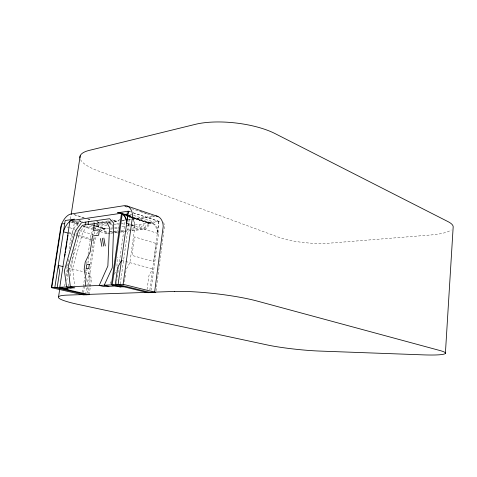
<?xml version="1.0" encoding="UTF-8"?>
<svg xmlns="http://www.w3.org/2000/svg" width="477" height="477" viewBox="0 0 477 477"><rect width="100%" height="100%" fill="white"/><g stroke="black" fill="none" stroke-linecap="round" stroke-linejoin="round"><path stroke-width="0.36" stroke-dasharray="2.38 1.79" d="M116.96 266.017L117.241 257.133M117.974 233.438L118.248 224.554L114.122 220.153L112.19 219.539M149.832 290.105L158.919 221.394L148.007 222.789L149.438 222.681L144.883 228.65L131.616 230.254M151.03 290.404L158.513 233.676L158.328 231.262A16.421 10.25 -72.9 0 0 150.726 223.045L149.152 223.319L128.581 216.576M156.003 290.952L164.374 226.885L164.177 224.47A16.504 10.351 -72.4 0 0 163.384 221.704M154.995 216.576L128.557 220.01M147.083 289.491L148.913 275.688L152.634 268.909M158.913 221.394L157.338 233.301L157.154 230.886A16.439 10.244 -72.9 0 0 149.557 222.664L148.132 222.771M149.152 223.319L128.605 216.427M133.518 218.007L149.283 223.296L125.845 215.658L127.89 216.349M124.443 281.764L124.938 278.192M125.034 277.477L125.529 273.905M125.63 273.196L126.023 270.34M132.421 218.108L133.751 220.225L134.758 223.677L134.919 226.146L129.893 262.648L126.465 268.992M116.334 283.785L116.543 282.318M116.644 281.579L117.163 277.906M117.264 277.173L117.783 273.5M117.885 272.761L118.296 269.821M118.397 269.088L118.707 266.882M119.429 261.742L125.201 220.589M125.821 216.176L126.029 214.71L123.442 214.137M120.27 284L129.75 215.932L131.992 217.59M130.501 216.498L130.597 215.813L122.356 213.1M90.368 224.691L104.344 228.954L118.91 227.028M85.639 294.482L89.533 268.014M90.064 264.389L94.184 236.377M94.887 231.601L94.386 235.012L79.701 230.677M87.029 293.277L94.738 240.807L95.501 238.494A15.431 9.051 -73.7 0 1 96.932 235.602M88.03 294.398L89.11 287.071M89.217 286.337L90.29 279.003L88.782 273.088M89.211 294.667L91.459 279.295L89.95 273.381L84.465 272.003M82.438 292.395L83.201 287.249M83.308 286.516L84.721 276.964M85.484 271.818L85.806 269.612M86.677 263.733L87.219 260.06M88.09 254.175L90.898 235.221L91.656 232.919A15.353 8.926 -73.5 0 1 93.397 229.509M83.612 292.663L84.477 286.79M86.212 275.05L87.404 266.971M87.947 263.304L88.925 256.698M64.663 286.111L64.997 283.922M66.22 275.897L67.329 268.605M67.776 265.689L68.885 258.391M71.329 242.346L74.412 222.103L77.536 220.773L81.102 221.865M66.81 280.679L67.901 273.518L66.47 267.478M68.533 286.218L69.201 281.812M70.095 275.933L74.102 249.477M76.213 235.513L76.994 230.367M77.662 225.961L78.079 223.212L78.699 223.129C70.041 229.509 70.709 241.362 69.016 250.801M70.495 218.991L71.055 215.324M66.583 266.756L66.911 264.58M69.35 270.405L79.969 231.995L84.441 226.092M92.043 235.56L92.8 233.259A15.33 8.932 -73.5 0 1 93.617 231.5M93.581 240.474L94.345 238.16A15.455 9.045 -73.7 0 1 94.881 236.968M110.104 283.642L111.028 281.645M114.408 274.311L116.257 270.31M119.679 219.199L118.845 220.32L111.856 221.28M74.334 222.646L75.032 222.014M122.327 213.428L130.597 215.813M93.206 223.039L94.649 222.842M97.535 222.443L98.977 222.24M101.863 221.847L103.306 221.644M106.192 221.245L111.958 220.452M112.679 220.35L114.122 220.153M108.172 221.781L111.117 221.382M107.563 222.336L111.236 221.835M114.176 221.435L119.322 220.738M122.261 220.338L125.195 219.939M128.134 219.533L132.546 218.937M133.28 218.836L153.85 216.033M104.302 223.296L105.775 223.099M108.714 222.699L111.654 222.3M114.593 221.9L119 221.304M121.939 220.905L124.879 220.511M108.249 223.773L86.915 226.629L82.783 232.311L72.647 268.289L74.65 285.657M108.977 223.671L111.153 223.379L112.733 226.444M107.045 225.269L91.9 227.267L97.374 228.924M109.931 224.888L119.304 223.647M100.188 228.918L104.475 228.37L103.193 228.602A15.455 9.045 -73.7 0 0 100.677 229.783M121.862 226.653L129.982 225.615M130.722 225.52L149.301 223.153M110.533 229.151L118.487 228.149M109.09 231.858L117.783 230.79M120.681 230.439L124.3 229.997M127.198 229.64L137.34 228.4L131.819 226.647M110.133 231.941L118.087 230.969M113.925 232.388L105.816 233.366L103.193 228.602M114.665 232.299L119.822 231.673M120.556 231.583L130.877 230.343M100.253 231.691L106.973 233.712L109.919 233.36M110.658 233.271L119.506 232.21M120.24 232.12L129.088 231.059M132.04 230.707L146.045 229.026L150.595 223.069L127.657 215.521M102.811 223.63L101.565 223.737A15.33 8.932 -73.5 0 0 94.547 229.854M67.913 267.841L83.743 271.818M121.48 260.335L124.986 261.301M125.684 261.491L153.821 269.237M68.903 232.526L73.196 233.766M78.204 235.221L91.524 239.078M68.855 233.336L90.743 239.657M91.453 239.859L94.738 240.807M67.114 226.963L69.213 227.583M69.91 227.791L74.806 229.234M82.861 226.462L92.598 229.395M96.771 230.647L99.556 231.482M71.878 221.34L78.079 223.212M71.794 221.883L77.995 223.755M70.769 222.199L78.443 224.512M83.326 225.985L93.796 229.139M72.498 221.25L78.699 223.129M100.11 229.753L107.641 232.031M79.265 220.66L82.765 221.733M92.568 224.727L105.626 228.721M78.544 220.589L82.748 221.871M86.248 222.944L87.649 223.373M92.55 224.87L105.602 228.859M96.259 224.244L98.822 225.031M74.478 214.686L84.244 217.721M87.732 218.806L91.918 220.106M96.801 221.62L98.894 222.27M73.762 214.608L83.529 217.643M87.714 218.943L91.202 220.028M96.783 221.757L98.876 222.407M108.577 222.574L111.153 223.379M127.89 223.957L158.513 233.676M126.632 223.498L134.919 226.146M121.468 223.361L124.92 224.458M127.681 225.335L131.127 226.426M124.324 214.459L128.444 215.801M129.136 216.027L130.507 216.475M125.862 215.509L127.949 216.194M128.647 216.421L132.821 217.78M124.3 214.137L153.344 223.635M125.833 215.515L127.908 216.194M125.934 212.873L132.904 215.163M133.602 215.395L154.977 222.431M124.336 214.364L130.519 216.397M124.145 214.364L126.954 215.294M128.224 211.204L130.316 211.901M133.107 212.825L160.081 221.781L133.214 212.808M129.046 211.418L130.436 211.883M124.783 206.201L127.55 207.137M140.703 211.585L146.928 213.69M124.759 206.35L127.532 207.286M131.682 208.693L153.832 216.182M127.281 223.105L134.89 225.675L134.824 226.158L134.663 223.689L132.994 219.176M129.881 215.914L131.563 217.184M106.973 233.712L104.344 228.954A15.431 9.051 -73.7 0 0 99.413 232.221M77.536 220.773L79.444 224.417M80.476 159.539A47.509 13.666 9 0 0 98.542 171.034L278.812 237.284A37.492 8.622 5.2 0 0 329.464 243.163L430.844 234.97A42.686 10.476 3.2 0 0 451.218 229.968M93.796 228.888A15.353 8.926 -73.5 0 1 97.928 224.572M96.503 234.112A15.455 9.045 -73.7 0 1 98.262 231.876M156.265 243.532L153.874 261.617L132.01 255.404L134.556 236.872L156.265 243.532M144.424 227.821A1.854 1.145 -72.3 0 0 144.841 224.709A1.854 1.145 -72.3 0 0 142.826 226.492A1.854 1.145 -72.3 0 0 144.424 227.821M140.566 228.25A1.848 1.133 -72.4 0 0 140.983 225.156A1.848 1.133 -72.4 0 0 138.986 226.933A1.848 1.133 -72.4 0 0 140.566 228.25"/><path stroke-width="0.72" d="M445.399 353.266L453.15 227.356A42.686 10.476 3.2 0 0 448.082 221.668L275.014 133.572A54.062 18.215 6.7 0 0 195.451 124.318L89.372 150.356A47.509 13.666 9 0 0 79.969 158.024M154.614 292.127L163.206 226.497L163.009 224.083A16.528 10.351 -72.4 0 0 155.985 215.95M126.632 223.498C126.602 219.581 125.242 215.234 121.641 213.207L122.356 213.1L112.232 284.817L123.126 284.31L132.54 216.391L132.379 213.899A17.124 10.22 -72.5 0 0 124.837 205.581L70.435 214.084A15.866 8.771 -73.5 0 0 61.652 224.029L60.871 226.408L51.355 287.649L83.284 294.869L89.211 294.667L57.198 287.381L51.355 287.649M128.224 211.204L126.5 223.516C126.948 218.329 123.018 211.663 117.515 212.79L128.355 211.186L118.093 284.542L150.744 292.598M59.774 287.261L111.385 284.852L121.516 213.225L69.982 220.762L59.774 287.261L68.092 289.157L65.504 289.271M88.34 224.476L88.758 221.656M85.079 286.081L86.051 279.498L84.167 269.278L85.228 262.123L90.147 252.035L92.514 235.966L98.62 235.239L99.425 229.711L93.325 230.486L94.333 223.653M85.085 224.917L85.502 222.115M57.198 287.381L59.643 271.491L58.248 265.415L63.042 266.619M58.552 296.801L59.679 289.461M64.771 256.149L65.105 253.973M65.331 252.524L65.552 251.069M65.772 249.62L67.001 241.642M67.221 240.187L67.442 238.738M67.668 237.29L68.002 235.113M71.168 214.59L80.178 155.866M51.772 287.631L61.652 224.029L64.711 223.588M121.48 260.335L117.694 267.382L115.267 284.674L147.894 292.693L155.812 292.425L123.126 284.31M64.329 288.299L74.901 287.828L70.322 286.766L68.122 267.144L78.306 230.999L82.449 225.281L106.645 221.966L109.477 227.499L107.868 266.017L99.204 285.425L103.831 286.534L116.03 285.991M123.752 286.76L119.858 286.927L111.385 284.852M86.814 294.75L54.831 287.488L65.188 220.517L74.364 219.164C68.664 220.308 65.039 226.42 63.447 231.774L68.181 233.14M71.121 287.995L66.553 286.945L64.425 270.709L75.503 230.683L81.531 222.676L109.615 218.716L113.723 223.129L112.262 267.758L104.236 285.186L108.869 286.307M112.232 284.817L120.711 286.892M127.454 206.13L157.947 216.475M103.867 238.047L105.274 245.923M102.293 238.238L103.688 246.096M100.45 238.548L101.828 246.382M89.33 264.353L88.716 268.539L86.152 268.724L86.772 264.556L89.33 264.353M174.332 291.453L67.46 295.102A49.113 5.664 7.5 0 0 78.729 304.535L267.704 345.044A38.494 3.524 6.1 0 0 319.662 351.066L422.837 354.852A43.962 4.311 5.3 0 0 439.979 350.541L257.163 301.059A56.179 7.626 6.6 0 0 174.332 291.453"/></g></svg>
